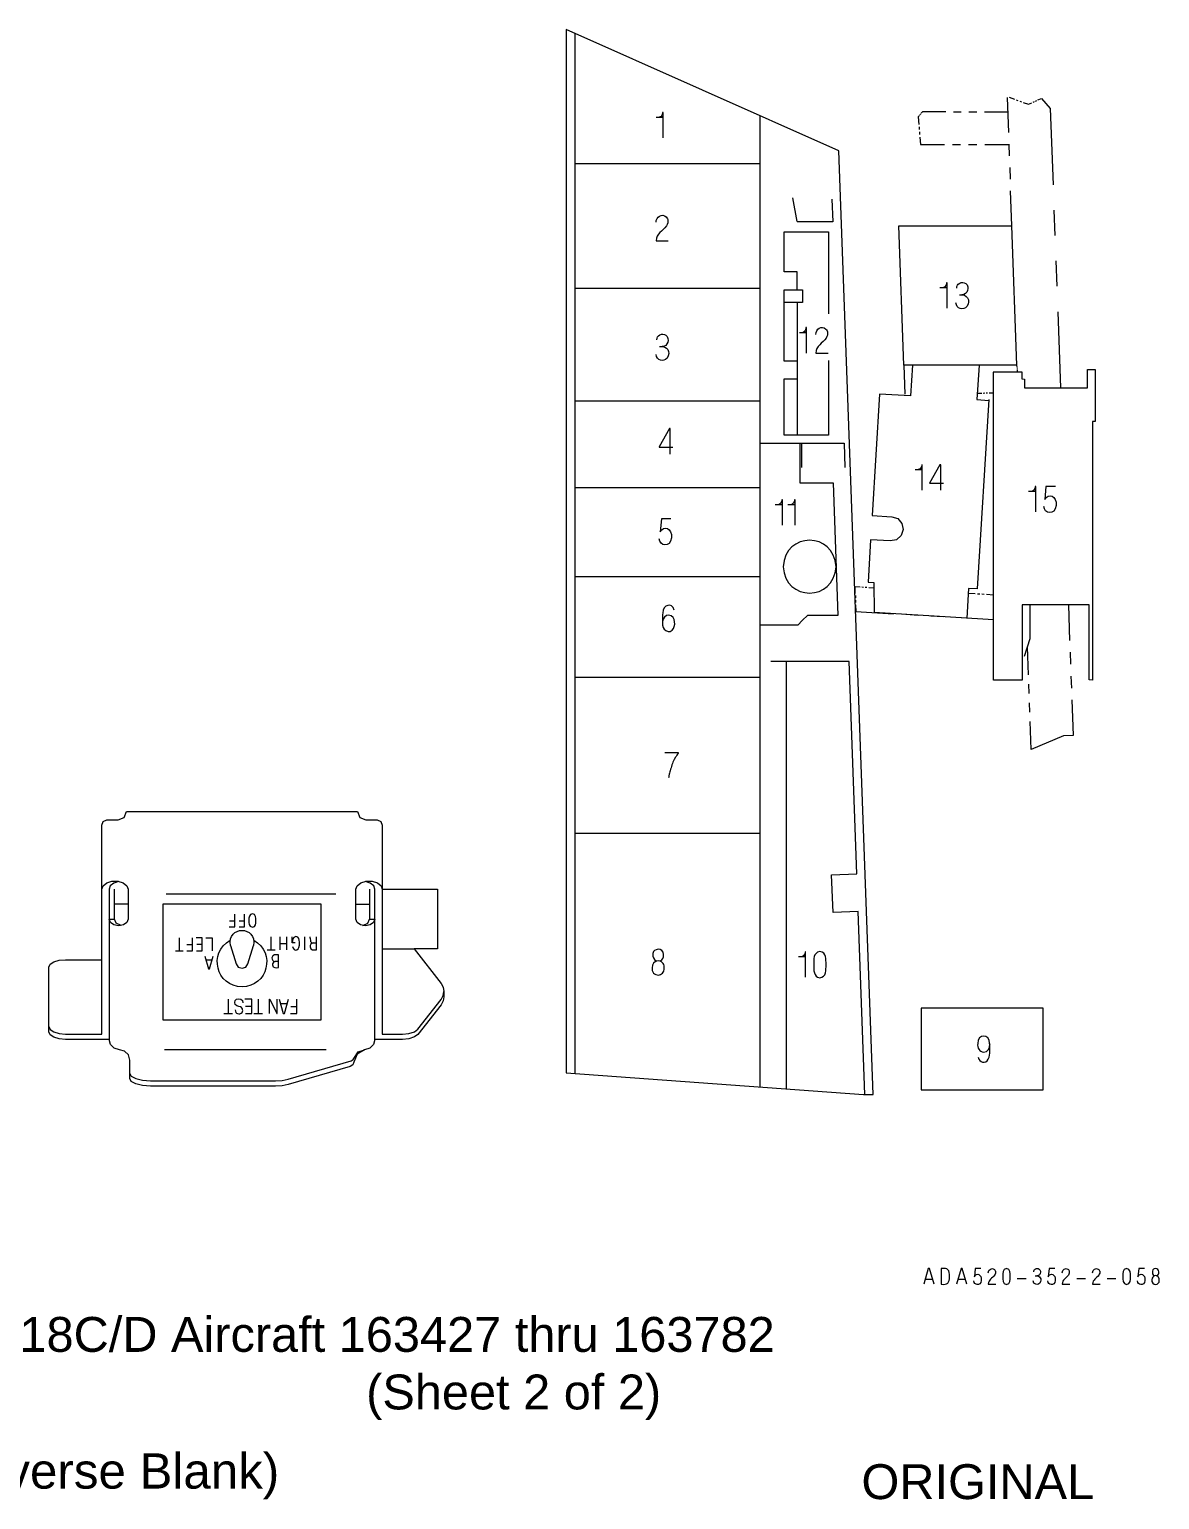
# Model space of a CAD drawing. Header units: millimetres. Extents: x 0.4 to 14.3, y 0.4 to 10.4.
# Drawn here: x 10.67 to 14.208, y 0.409 to 5.012 of the extents above; entities that cross this region are included whole.
import ezdxf

# ---------------------------------------------------------------- set-up
doc = ezdxf.new("R2010")
doc.units = ezdxf.units.MM
doc.layers.add('PDF_Geometry', color=7, linetype='Continuous')
doc.layers.add('PDF_Text', color=7, linetype='Continuous', true_color=0x231f20)
doc.styles.add('PDF Arial', font='arial.ttf')

msp = doc.modelspace()

# ---------------------------------------------------------------- linework, layer by layer
at = {"layer": 'PDF_Geometry', "lineweight": 15}
for points in [[(13.2034, 4.6315), (12.35, 5.0116), (12.35, 1.7451), (13.2808, 1.6776), (13.3112, 1.6776)], [(11.0876, 1.911), (11.5836, 1.911), (11.5836, 2.2733), (11.0876, 2.2733)], [(13.461, 1.9476), (13.461, 1.6917), (13.8436, 1.6917), (13.8436, 1.9476)]]:
    msp.add_lwpolyline(points, close=True, dxfattribs=at)
for points in [[(12.3782, 1.743), (12.3782, 4.9991)], [(13.7307, 4.7988), (13.7347, 4.6893)], [(13.7371, 4.799), (13.7534, 4.7931)], [(13.7588, 4.7911), (13.7643, 4.7891)], [(13.7697, 4.7872), (13.7751, 4.7852)], [(13.8194, 4.7874), (13.8231, 4.789)], [(13.8269, 4.7907), (13.8382, 4.7958), (13.8653, 4.7642), (13.8741, 4.5256)], [(12.654, 4.6721), (12.654, 4.7517), (12.6522, 4.7517), (12.6522, 4.7479), (12.6512, 4.7451), (12.6494, 4.7423), (12.6475, 4.7395), (12.6447, 4.7376), (12.641, 4.7357), (12.6316, 4.7357)], [(12.9566, 4.7414), (12.9566, 1.7011)], [(13.4558, 4.7422), (13.4523, 4.7381), (13.454, 4.7143)], [(13.4582, 4.745), (13.457, 4.7436)], [(13.4606, 4.7478), (13.4594, 4.7464)], [(13.5381, 4.7533), (13.4653, 4.7533), (13.4618, 4.7491)], [(13.5624, 4.7533), (13.5867, 4.7533)], [(13.6109, 4.7533), (13.6352, 4.7533)], [(13.6595, 4.7533), (13.7323, 4.7533)], [(13.7806, 4.7832), (13.7969, 4.7773), (13.8081, 4.7823)], [(13.8119, 4.784), (13.8156, 4.7857)], [(12.654, 4.7357), (12.6372, 4.7357)], [(13.4546, 4.7064), (13.4552, 4.6985)], [(13.4558, 4.6905), (13.4564, 4.6826)], [(13.457, 4.6747), (13.4588, 4.6509), (13.5344, 4.6509)], [(13.5596, 4.6509), (13.5848, 4.6509)], [(13.61, 4.6509), (13.6352, 4.6509)], [(13.6604, 4.6509), (13.7361, 4.6509)], [(13.736, 4.6528), (13.7373, 4.6163)], [(12.3782, 4.5921), (12.9566, 4.5921)], [(13.7387, 4.5797), (13.74, 4.5432)], [(13.0729, 4.4103), (13.0598, 4.4843)], [(13.1822, 4.4801), (13.1848, 4.4092), (13.0731, 4.4092)], [(13.7615, 3.9543), (13.7613, 3.9602), (13.4073, 3.9602), (13.3914, 4.3972), (13.7453, 4.3972), (13.7413, 4.5067)], [(12.6634, 4.4247), (12.6653, 4.4219), (12.6671, 4.4191), (12.6681, 4.4163), (12.6681, 4.406), (12.6662, 4.4013), (12.6643, 4.3966)], [(13.877, 4.446), (13.8799, 4.3665)], [(13.0729, 4.1968), (13.0729, 4.2527), (13.0327, 4.2527), (13.0327, 4.3776), (13.1718, 4.3776), (13.1718, 4.1209)], [(13.7442, 4.3972), (13.7602, 3.9602)], [(12.6316, 4.3498), (12.6699, 4.3498)], [(13.8828, 4.2869), (13.8857, 4.2074)], [(12.3782, 4.2012), (12.9566, 4.2012)], [(13.0729, 3.9734), (13.0327, 3.9734), (13.0327, 4.1968), (13.0903, 4.1968), (13.0903, 4.1565), (13.0327, 4.1565)], [(13.5427, 4.1387), (13.5427, 4.2183), (13.5408, 4.2183), (13.5408, 4.2146), (13.5399, 4.2117), (13.538, 4.2089), (13.5361, 4.2061), (13.5333, 4.2043), (13.5296, 4.2024), (13.5202, 4.2024)], [(13.5427, 4.2024), (13.5258, 4.2024)], [(13.0729, 4.1565), (13.0729, 3.7416)], [(13.8886, 4.1278), (13.8973, 3.8892)], [(13.1025, 3.9986), (13.1025, 4.0782), (13.1007, 4.0782), (13.1007, 4.0745), (13.0997, 4.0717), (13.0978, 4.0688), (13.096, 4.066), (13.0932, 4.0642), (13.0894, 4.0623), (13.0801, 4.0623)], [(13.1025, 4.0623), (13.0857, 4.0623)], [(13.1634, 4.0735), (13.1652, 4.0707), (13.1671, 4.0679), (13.168, 4.0651), (13.168, 4.0548), (13.1662, 4.0501), (13.1643, 4.0454)], [(13.1718, 3.9757), (13.1718, 3.7416), (13.0327, 3.7416), (13.0327, 3.9176), (13.0729, 3.9176)], [(13.1316, 3.9986), (13.1699, 3.9986)], [(13.4338, 3.9602), (13.428, 3.8642), (13.3308, 3.8701), (13.3077, 3.4901), (13.3691, 3.4863), (13.3878, 3.4801), (13.4008, 3.4653), (13.4048, 3.446), (13.3985, 3.4273), (13.3838, 3.4142), (13.3645, 3.4103), (13.3031, 3.414), (13.295, 3.281), (13.3131, 3.2799), (13.3142, 3.186)], [(13.4073, 3.9602), (13.4107, 3.8693)], [(13.6425, 3.9602), (13.636, 3.8527), (13.6728, 3.8505)], [(13.7778, 3.9165), (13.7778, 3.9388), (13.6871, 3.9388)], [(13.7778, 3.9175), (13.7851, 3.9165), (13.7851, 3.8892), (13.9816, 3.8892), (13.9816, 3.9466), (14.0058, 3.9466), (14.0058, 3.784), (13.9979, 3.784), (13.9979, 2.9748), (13.987, 2.9751), (13.987, 3.2108), (13.7778, 3.2108), (13.7778, 2.9749), (13.7101, 2.9749), (13.6877, 2.9749), (13.6877, 3.9388)], [(13.7616, 3.9524), (13.7616, 3.9505)], [(13.7617, 3.9485), (13.7618, 3.9466)], [(13.7618, 3.9446), (13.7621, 3.9388)], [(13.6372, 3.8727), (13.651, 3.8732)], [(13.6556, 3.8733), (13.6602, 3.8735)], [(13.6648, 3.8737), (13.6694, 3.8738)], [(13.6739, 3.874), (13.6877, 3.8745)], [(12.3782, 3.8494), (12.9566, 3.8494)], [(13.6729, 3.8527), (13.6369, 3.2601), (13.6095, 3.2618), (13.6038, 3.1683)], [(12.6761, 3.6825), (12.6761, 3.7621), (12.6733, 3.7621), (12.6415, 3.705), (12.6415, 3.7041), (12.6845, 3.7041)], [(12.9566, 3.7166), (13.2201, 3.7166), (13.2229, 3.6403)], [(13.0816, 3.7166), (13.0816, 3.5925), (13.1857, 3.5925), (13.2002, 3.1775), (13.1055, 3.1775), (13.0903, 3.1623), (13.0751, 3.147), (12.9566, 3.147)], [(13.087, 3.7166), (13.087, 3.6403)], [(13.4649, 3.5692), (13.4649, 3.6488), (13.463, 3.6488), (13.463, 3.6451), (13.4621, 3.6423), (13.4602, 3.6395), (13.4584, 3.6366), (13.4556, 3.6348), (13.4518, 3.6329), (13.4425, 3.6329)], [(13.5224, 3.5692), (13.5224, 3.6488), (13.5196, 3.6488), (13.4879, 3.5917), (13.4879, 3.5908), (13.5308, 3.5908)], [(13.4649, 3.6329), (13.4481, 3.6329)], [(12.3782, 3.5778), (12.9566, 3.5778)], [(13.8199, 3.5013), (13.8199, 3.5809), (13.818, 3.5809), (13.818, 3.5772), (13.8171, 3.5743), (13.8152, 3.5715), (13.8133, 3.5687), (13.8105, 3.5669), (13.8068, 3.565), (13.7974, 3.565)], [(13.8199, 3.565), (13.803, 3.565)], [(13.8818, 3.5809), (13.8519, 3.5809), (13.8482, 3.5397)], [(13.0273, 3.4599), (13.0273, 3.5394), (13.0254, 3.5394), (13.0254, 3.5357), (13.0245, 3.5329), (13.0226, 3.5301), (13.0207, 3.5273), (13.0179, 3.5254), (13.0142, 3.5235), (13.0048, 3.5235)], [(13.0273, 3.5235), (13.0104, 3.5235)], [(13.0665, 3.4599), (13.0665, 3.5394), (13.0647, 3.5394), (13.0647, 3.5357), (13.0637, 3.5329), (13.0619, 3.5301), (13.06, 3.5273), (13.0572, 3.5254), (13.0534, 3.5235), (13.0441, 3.5235)], [(13.0665, 3.5235), (13.0497, 3.5235)], [(12.678, 3.4797), (12.6481, 3.4797), (12.6443, 3.4385)], [(12.3782, 3.2995), (12.9566, 3.2995)], [(13.255, 3.2463), (13.2543, 3.2676), (13.2703, 3.2666)], [(13.2553, 3.2392), (13.2555, 3.2321)], [(13.2558, 3.225), (13.2561, 3.2179)], [(13.2757, 3.2662), (13.2811, 3.2659)], [(13.2865, 3.2656), (13.2918, 3.2653)], [(13.2972, 3.2649), (13.3133, 3.264)], [(13.6302, 3.2446), (13.6086, 3.2459)], [(13.6445, 3.2437), (13.6373, 3.2442)], [(13.6589, 3.2429), (13.6517, 3.2433)], [(13.6877, 3.2411), (13.6661, 3.2424)], [(13.2563, 3.2108), (13.2571, 3.1895), (13.3745, 3.1823)], [(13.3141, 3.1871), (13.6039, 3.1694)], [(13.4528, 3.1775), (13.4137, 3.1799)], [(13.8014, 3.2108), (13.8014, 3.1042), (13.7839, 3.0489)], [(13.9221, 3.2108), (13.9261, 3.099)], [(13.5311, 3.1728), (13.492, 3.1751)], [(13.6877, 3.1632), (13.5703, 3.1704)], [(13.7934, 3.0791), (13.7966, 2.9915)], [(13.9275, 3.0618), (13.9289, 3.0245)], [(13.2854, 1.6772), (13.2645, 2.2503), (13.1854, 2.2474), (13.1811, 2.365), (13.2602, 2.3679), (13.2359, 3.0327), (12.9913, 3.0327)], [(13.0392, 3.0327), (13.0392, 1.6951)], [(12.3782, 2.9837), (12.9566, 2.9837)], [(13.7977, 2.9623), (13.7988, 2.9331)], [(13.9302, 2.9873), (13.9316, 2.95)], [(13.7998, 2.9039), (13.8009, 2.8748)], [(13.9329, 2.9128), (13.937, 2.801), (13.9064, 2.7999), (13.8052, 2.7579), (13.802, 2.8455)], [(12.6588, 2.7482), (12.7008, 2.7482), (12.7008, 2.7454), (12.699, 2.7426), (12.6962, 2.7398), (12.6943, 2.7361), (12.6924, 2.7333), (12.6887, 2.7267)], [(12.6756, 2.6911), (12.6747, 2.6874), (12.6737, 2.6837), (12.6728, 2.6799), (12.6719, 2.6752), (12.6719, 2.6724), (12.6709, 2.6687)], [(10.9493, 2.3447), (10.9339, 2.3394), (10.9234, 2.3306), (10.9196, 2.3199), (10.9196, 1.8502), (10.7827, 1.8502), (10.7629, 1.8519), (10.7462, 1.857), (10.735, 1.8645), (10.7311, 1.8734), (10.7311, 2.0763), (10.735, 2.0853), (10.7462, 2.0928), (10.7629, 2.0979), (10.7827, 2.0996), (10.8964, 2.0996), (10.8964, 2.5211), (10.9011, 2.5325), (10.9125, 2.5373), (10.9481, 2.5373), (10.9663, 2.5448), (10.9739, 2.5632), (11.6973, 2.5632), (11.7048, 2.5448), (11.7231, 2.5373), (11.7586, 2.5373), (11.77, 2.5325), (11.7747, 2.5211), (11.7747, 2.3199), (11.9478, 2.3199), (11.9478, 2.1335), (11.8742, 2.1335)], [(12.3782, 2.4958), (12.9566, 2.4958)], [(10.8964, 2.3199), (10.9005, 2.3311), (10.912, 2.3401), (10.9285, 2.3451), (10.9469, 2.3451), (10.9635, 2.3401), (10.975, 2.3311), (10.9791, 2.3199), (10.9791, 2.2267), (10.9751, 2.2164), (10.9642, 2.2088), (10.9493, 2.206), (10.9345, 2.2088), (10.9236, 2.2164), (10.9196, 2.2267), (10.9362, 2.2267), (10.9362, 2.3199)], [(11.6288, 2.3043), (11.0983, 2.3043)], [(11.735, 2.3199), (11.735, 2.2267), (11.7515, 2.2267), (11.7475, 2.2164), (11.7366, 2.2088), (11.7218, 2.206), (11.7069, 2.2088), (11.6961, 2.2164), (11.6921, 2.2267), (11.6921, 2.3199), (11.6962, 2.3311), (11.7076, 2.3401), (11.7242, 2.3451), (11.7426, 2.3451), (11.7592, 2.3401), (11.7707, 2.3311), (11.7747, 2.3199), (11.7747, 1.8667), (11.8376, 1.8667), (11.8582, 1.8687), (11.8754, 1.8742), (11.8863, 1.8823), (11.9587, 1.9752), (11.9651, 1.987), (11.9673, 2.0001), (11.9673, 1.9836), (11.9651, 1.9704), (11.9587, 1.9587), (11.8863, 1.8657), (11.8754, 1.8576), (11.8582, 1.8521), (11.8376, 1.8502), (11.7515, 1.8502), (11.7515, 2.3199), (11.7478, 2.3306), (11.7372, 2.3394), (11.7218, 2.3447)], [(10.9791, 2.2733), (10.9362, 2.2733)], [(11.6921, 2.2733), (11.735, 2.2733)], [(10.9576, 2.2068), (10.9421, 2.2143), (10.9362, 2.2267)], [(11.2955, 2.202), (11.3132, 2.202), (11.3132, 2.242)], [(11.3132, 2.2206), (11.296, 2.2206)], [(11.3262, 2.202), (11.3439, 2.202), (11.3439, 2.242)], [(11.3439, 2.2206), (11.3267, 2.2206)], [(11.7135, 2.2068), (11.729, 2.2143), (11.735, 2.2267)], [(11.1393, 2.1675), (11.1393, 2.1275)], [(11.163, 2.1275), (11.1806, 2.1275), (11.1806, 2.1675)], [(11.1932, 2.1275), (11.2113, 2.1275), (11.2113, 2.1675), (11.1918, 2.1675)], [(11.2225, 2.1675), (11.242, 2.1675), (11.242, 2.1275)], [(11.4263, 2.1706), (11.4263, 2.1306)], [(11.455, 2.1306), (11.455, 2.1706)], [(11.4763, 2.1306), (11.4763, 2.1706)], [(11.5022, 2.1524), (11.4924, 2.1524), (11.4924, 2.171)], [(11.5318, 2.1306), (11.5318, 2.1706)], [(11.5479, 2.1706), (11.5483, 2.1696), (11.5483, 2.1683), (11.5488, 2.1673), (11.5497, 2.1585), (11.5497, 2.1566), (11.5507, 2.1552), (11.5516, 2.1543), (11.553, 2.1534), (11.5544, 2.1524), (11.5558, 2.1524), (11.5572, 2.152), (11.5688, 2.152)], [(11.5688, 2.1306), (11.5688, 2.1706)], [(11.1272, 2.1275), (11.1518, 2.1275)], [(11.1806, 2.1461), (11.1634, 2.1461)], [(11.2113, 2.1466), (11.1937, 2.1466)], [(11.2999, 2.1435), (11.317, 2.0866), (11.324, 2.0766), (11.3356, 2.0727), (11.3471, 2.0766), (11.3541, 2.0866), (11.3712, 2.1435)], [(11.4142, 2.1306), (11.4389, 2.1306)], [(11.4763, 2.1496), (11.455, 2.1496)], [(11.7747, 2.1335), (11.8742, 2.1335), (11.9587, 2.025), (11.9651, 2.0133), (11.9673, 2.0001)], [(13.0998, 2.0444), (13.0998, 2.124), (13.0979, 2.124), (13.0979, 2.1203), (13.097, 2.1175), (13.0951, 2.1146), (13.0932, 2.1118), (13.0904, 2.11), (13.0867, 2.1081), (13.0773, 2.1081)], [(10.7311, 1.89), (10.735, 1.8811), (10.7462, 1.8735), (10.7629, 1.8685), (10.7827, 1.8667), (10.8964, 1.8667), (10.8964, 2.0996)], [(11.2192, 2.1111), (11.2308, 2.0711), (11.234, 2.0711), (11.2456, 2.1111)], [(11.2419, 2.0981), (11.2229, 2.0981)], [(11.4502, 2.0937), (11.4395, 2.0937), (11.4381, 2.0937), (11.4367, 2.0933), (11.4349, 2.0923), (11.4335, 2.0909), (11.4326, 2.0895)], [(11.4502, 2.0746), (11.4502, 2.1147)], [(13.0998, 2.1081), (13.0829, 2.1081)], [(11.2921, 1.9759), (11.2921, 1.9314)], [(11.3461, 1.9314), (11.3662, 1.9314), (11.3662, 1.9759), (11.3446, 1.9759)], [(11.3662, 1.9526), (11.3466, 1.9526)], [(11.386, 1.9759), (11.386, 1.9314)], [(11.4219, 1.9314), (11.4219, 1.9759), (11.4224, 1.9759), (11.4446, 1.9314), (11.4457, 1.9314), (11.4457, 1.9759)], [(11.452, 1.9759), (11.4649, 1.9314), (11.4685, 1.9314), (11.4814, 1.9759)], [(11.4773, 1.9614), (11.4561, 1.9614)], [(11.4878, 1.9314), (11.5074, 1.9314), (11.5074, 1.9759)], [(11.5074, 1.9521), (11.4883, 1.9521)], [(11.2787, 1.9314), (11.3061, 1.9314)], [(11.3726, 1.9314), (11.3999, 1.9314)], [(11.7515, 1.8502), (11.7472, 1.834), (11.7353, 1.8221), (11.7192, 1.8178), (11.6964, 1.8039), (11.6859, 1.7792), (11.6822, 1.7704), (11.6743, 1.7652), (11.4803, 1.7091), (11.4613, 1.7052), (11.4399, 1.7039), (11.0488, 1.7039), (11.0241, 1.7057), (11.0031, 1.7107), (10.9891, 1.7183), (10.9842, 1.7272), (10.9842, 1.7855), (10.9799, 1.8016), (10.9681, 1.8135), (10.9519, 1.8178), (10.9358, 1.8221), (10.924, 1.834), (10.9196, 1.8502)], [(10.9842, 1.7438), (10.9891, 1.7349), (11.0031, 1.7273), (11.0241, 1.7223), (11.0488, 1.7205), (11.4399, 1.7205), (11.4613, 1.7218), (11.4803, 1.7256), (11.6769, 1.7826), (11.684, 1.7868), (11.688, 1.7939), (11.6996, 1.8111), (11.7192, 1.8178)], [(11.5986, 1.8178), (11.0927, 1.8178)], [(13.6755, 1.8377), (13.6765, 1.8348)], [(13.5019, 1.0838), (13.4876, 1.1329), (13.4836, 1.1329), (13.4693, 1.0838)], [(13.5237, 1.1329), (13.5237, 1.0838)], [(13.6043, 1.0838), (13.5901, 1.1329), (13.5861, 1.1329), (13.5718, 1.0838)], [(13.6485, 1.1324), (13.6302, 1.1324), (13.6279, 1.1073)], [(13.6908, 1.1295), (13.692, 1.1278), (13.6931, 1.1261), (13.6937, 1.1244), (13.6937, 1.1181), (13.6926, 1.1153), (13.6914, 1.1124)], [(13.8798, 1.1324), (13.8616, 1.1324), (13.8593, 1.1073)], [(13.9222, 1.1295), (13.9234, 1.1278), (13.9245, 1.1261), (13.9251, 1.1244), (13.9251, 1.1181), (13.9239, 1.1153), (13.9228, 1.1124)], [(14.0173, 1.1295), (14.0184, 1.1278), (14.0196, 1.1261), (14.0201, 1.1244), (14.0201, 1.1181), (14.019, 1.1153), (14.0179, 1.1124)], [(14.1604, 1.1324), (14.1422, 1.1324), (14.1399, 1.1073)], [(13.4739, 1.0998), (13.4973, 1.0998)], [(13.5764, 1.0998), (13.5998, 1.0998)], [(13.6714, 1.0838), (13.6948, 1.0838)], [(13.7619, 1.1021), (13.7899, 1.1021)], [(13.9028, 1.0838), (13.9262, 1.0838)], [(13.9481, 1.1021), (13.976, 1.1021)], [(13.9979, 1.0838), (14.0213, 1.0838)], [(14.0431, 1.1021), (14.0711, 1.1021)]]:
    msp.add_lwpolyline(points, dxfattribs=at)
for points in [[(12.6316, 4.4078), (12.6315, 4.4248), (12.6494, 4.4377), (12.6634, 4.4247)], [(12.6643, 4.3966), (12.6521, 4.3797), (12.6324, 4.3728), (12.6316, 4.3498)], [(13.5728, 4.2015), (13.5731, 4.21), (13.5747, 4.2133), (13.5821, 4.2174)], [(13.5821, 4.2174), (13.5875, 4.2213), (13.5954, 4.2193), (13.6008, 4.2164)], [(13.6008, 4.2164), (13.6141, 4.2055), (13.6071, 4.1798), (13.5887, 4.1809)], [(13.6045, 4.1444), (13.5928, 4.1302), (13.5715, 4.1377), (13.57, 4.1556)], [(13.5812, 4.1809), (13.6057, 4.1841), (13.6171, 4.1637), (13.6045, 4.1444)], [(12.6344, 4.0397), (12.6347, 4.0483), (12.6364, 4.0516), (12.6438, 4.0556)], [(12.6438, 4.0556), (12.6491, 4.0596), (12.6571, 4.0575), (12.6624, 4.0547)], [(12.6624, 4.0547), (12.6757, 4.0437), (12.6688, 4.018), (12.6503, 4.0191)], [(13.1316, 4.0567), (13.1315, 4.0736), (13.1493, 4.0865), (13.1634, 4.0735)], [(12.6428, 4.0191), (12.6674, 4.0223), (12.6788, 4.0019), (12.6662, 3.9826)], [(13.1643, 4.0454), (13.1522, 4.0286), (13.1323, 4.0216), (13.1316, 3.9986)], [(12.6662, 3.9826), (12.6544, 3.9684), (12.6331, 3.9759), (12.6316, 3.9938)], [(13.8482, 3.5397), (13.8592, 3.5623), (13.887, 3.5524), (13.8837, 3.521)], [(13.8837, 3.521), (13.8803, 3.4888), (13.8455, 3.4958), (13.8454, 3.5182)], [(12.6443, 3.4385), (12.6553, 3.461), (12.6832, 3.4512), (12.6798, 3.4197)], [(12.6798, 3.4197), (12.6764, 3.3875), (12.6417, 3.3945), (12.6415, 3.4169)], [(13.1948, 3.3298), (13.1895, 3.4398), (13.0349, 3.4398), (13.0296, 3.3298)], [(13.0296, 3.3298), (13.0349, 3.2199), (13.1895, 3.2199), (13.1948, 3.3298)], [(12.6524, 3.1851), (12.6521, 3.1706), (12.6467, 3.138), (12.6617, 3.1298)], [(12.6645, 3.1766), (12.6536, 3.1724), (12.652, 3.1595), (12.6515, 3.1495)], [(12.6879, 3.1935), (12.6824, 3.2208), (12.6527, 3.2098), (12.6524, 3.1851)], [(12.6879, 3.1645), (12.6864, 3.1732), (12.6733, 3.181), (12.6645, 3.1766)], [(12.6617, 3.1298), (12.684, 3.1169), (12.6951, 3.1476), (12.6879, 3.1645)], [(12.6887, 2.7267), (12.6818, 2.714), (12.6798, 2.7043), (12.6756, 2.6911)], [(11.3569, 2.2234), (11.3573, 2.214), (11.3563, 2.2029), (11.3681, 2.2011)], [(11.3681, 2.2434), (11.3573, 2.2418), (11.3574, 2.2323), (11.3569, 2.2234)], [(11.3792, 2.2211), (11.3789, 2.2304), (11.3797, 2.2417), (11.3681, 2.2434)], [(11.3681, 2.2011), (11.3791, 2.2028), (11.3787, 2.212), (11.3792, 2.2211)], [(11.2999, 2.1435), (11.2875, 2.2071), (11.3836, 2.2071), (11.3712, 2.1435)], [(11.5041, 2.172), (11.4934, 2.1703), (11.4934, 2.1612), (11.4929, 2.1524)], [(11.5152, 2.1547), (11.5143, 2.1631), (11.514, 2.1702), (11.5041, 2.172)], [(11.3356, 2.0145), (11.2546, 2.0165), (11.2285, 2.1205), (11.2989, 2.1605)], [(11.3722, 2.1605), (11.4426, 2.1205), (11.4166, 2.0165), (11.3356, 2.0145)], [(11.4934, 2.1413), (11.4974, 2.1222), (11.5187, 2.1265), (11.5152, 2.1547)], [(11.5595, 2.152), (11.5529, 2.1523), (11.5473, 2.1457), (11.5488, 2.1394)], [(11.5488, 2.1394), (11.5495, 2.1279), (11.5609, 2.1309), (11.5688, 2.1306)], [(12.6219, 2.1188), (12.6216, 2.1073), (12.6215, 2.1009), (12.6331, 2.0954)], [(12.6378, 2.1328), (12.6281, 2.1294), (12.6242, 2.1299), (12.6219, 2.1188)], [(12.6546, 2.116), (12.6557, 2.1263), (12.6468, 2.1317), (12.6378, 2.1328)], [(13.144, 2.1249), (13.1229, 2.1214), (13.1259, 2.1006), (13.1253, 2.0838)], [(13.1636, 2.0838), (13.163, 2.1008), (13.1659, 2.1223), (13.144, 2.1249)], [(11.4293, 2.1049), (11.4287, 2.0997), (11.4339, 2.0928), (11.4395, 2.0937)], [(11.4502, 2.1147), (11.4403, 2.115), (11.4313, 2.1165), (11.4293, 2.1049)], [(11.4326, 2.0895), (11.4311, 2.0877), (11.4304, 2.0854), (11.4307, 2.083)], [(11.4307, 2.083), (11.4331, 2.072), (11.4408, 2.0749), (11.4502, 2.0746)], [(12.6191, 2.0739), (12.617, 2.0619), (12.6275, 2.0507), (12.6387, 2.0514)], [(12.6378, 2.0963), (12.6247, 2.0941), (12.6197, 2.0865), (12.6191, 2.0739)], [(12.6574, 2.0701), (12.6579, 2.0843), (12.6533, 2.0945), (12.6378, 2.0963)], [(12.6434, 2.0954), (12.6532, 2.1), (12.6551, 2.1055), (12.6546, 2.116)], [(13.1253, 2.0838), (13.1254, 2.0679), (13.1236, 2.0461), (13.144, 2.0426)], [(13.144, 2.0426), (13.1651, 2.0451), (13.1635, 2.0678), (13.1636, 2.0838)], [(12.6387, 2.0514), (12.6473, 2.0506), (12.6587, 2.0612), (12.6574, 2.0701)], [(11.3186, 1.9759), (11.3286, 1.9799), (11.3389, 1.9762), (11.3382, 1.964)], [(11.3196, 1.9552), (11.3112, 1.9589), (11.3097, 1.9718), (11.3186, 1.9759)], [(11.3145, 1.9423), (11.3131, 1.93), (11.3285, 1.9264), (11.3356, 1.9345)], [(11.3367, 1.9459), (11.3344, 1.9537), (11.3285, 1.952), (11.3196, 1.9552)], [(11.3356, 1.9345), (11.3384, 1.9383), (11.3381, 1.9417), (11.3367, 1.9459)], [(13.6755, 1.8386), (13.677, 1.8667), (13.6376, 1.8699), (13.6382, 1.8367)], [(13.6382, 1.8367), (13.637, 1.8244), (13.643, 1.8106), (13.6568, 1.8105)], [(13.6568, 1.8105), (13.6727, 1.8106), (13.6746, 1.8226), (13.6765, 1.8348)], [(13.6709, 1.788), (13.6768, 1.7964), (13.6751, 1.8039), (13.6765, 1.8133)], [(13.6765, 1.8133), (13.676, 1.8201), (13.6775, 1.8328), (13.6755, 1.8386)], [(13.64, 1.7946), (13.6422, 1.776), (13.664, 1.7733), (13.6709, 1.788)], [(13.55, 1.1073), (13.5493, 1.1279), (13.5468, 1.1354), (13.5237, 1.1329)], [(13.5237, 1.0838), (13.5441, 1.0811), (13.5498, 1.0884), (13.55, 1.1073)], [(13.6279, 1.1073), (13.6346, 1.121), (13.6516, 1.115), (13.6496, 1.0958)], [(13.6714, 1.1192), (13.6714, 1.1296), (13.6823, 1.1374), (13.6908, 1.1295)], [(13.6914, 1.1124), (13.684, 1.1021), (13.6719, 1.0979), (13.6714, 1.0838)], [(13.7281, 1.1329), (13.7152, 1.1308), (13.7171, 1.1181), (13.7167, 1.1078)], [(13.7167, 1.1078), (13.7168, 1.0981), (13.7157, 1.0848), (13.7281, 1.0827)], [(13.7401, 1.1078), (13.7397, 1.1182), (13.7415, 1.1313), (13.7281, 1.1329)], [(13.7281, 1.0827), (13.741, 1.0842), (13.7401, 1.0981), (13.7401, 1.1078)], [(13.8135, 1.1221), (13.8136, 1.1273), (13.8147, 1.1294), (13.8192, 1.1318)], [(13.8186, 1.1095), (13.8336, 1.1115), (13.8405, 1.0991), (13.8329, 1.0873)], [(13.8192, 1.1318), (13.8224, 1.1342), (13.8273, 1.133), (13.8306, 1.1312)], [(13.8306, 1.1312), (13.8387, 1.1246), (13.8344, 1.1088), (13.8232, 1.1095)], [(13.8593, 1.1073), (13.866, 1.121), (13.883, 1.115), (13.881, 1.0958)], [(13.9028, 1.1192), (13.9027, 1.1296), (13.9137, 1.1374), (13.9222, 1.1295)], [(13.9228, 1.1124), (13.9153, 1.1021), (13.9033, 1.0979), (13.9028, 1.0838)], [(13.9979, 1.1192), (13.9978, 1.1296), (14.0087, 1.1374), (14.0173, 1.1295)], [(14.0179, 1.1124), (14.0104, 1.1021), (13.9984, 1.0979), (13.9979, 1.0838)], [(14.1043, 1.1329), (14.0915, 1.1308), (14.0933, 1.1181), (14.0929, 1.1078)], [(14.0929, 1.1078), (14.093, 1.0982), (14.0919, 1.0848), (14.1043, 1.0827)], [(14.1163, 1.1078), (14.116, 1.1182), (14.1178, 1.1313), (14.1043, 1.1329)], [(14.1043, 1.0827), (14.1173, 1.0842), (14.1163, 1.0981), (14.1163, 1.1078)], [(14.1399, 1.1073), (14.1466, 1.121), (14.1636, 1.115), (14.1616, 1.0958)], [(14.1948, 1.1107), (14.1868, 1.1093), (14.1838, 1.1047), (14.1834, 1.097)], [(14.1851, 1.1244), (14.185, 1.1173), (14.1849, 1.1135), (14.192, 1.1101)], [(14.1948, 1.1329), (14.1889, 1.1309), (14.1865, 1.1312), (14.1851, 1.1244)], [(14.2051, 1.1227), (14.2058, 1.129), (14.2004, 1.1322), (14.1948, 1.1329)], [(14.2068, 1.0947), (14.2071, 1.1034), (14.2043, 1.1095), (14.1948, 1.1107)], [(14.1983, 1.1101), (14.2043, 1.1129), (14.2054, 1.1162), (14.2051, 1.1227)], [(13.6496, 1.0958), (13.6475, 1.0762), (13.6263, 1.0804), (13.6262, 1.0941)], [(13.8329, 1.0873), (13.8257, 1.0786), (13.8127, 1.0832), (13.8117, 1.0941)], [(13.881, 1.0958), (13.8789, 1.0762), (13.8576, 1.0804), (13.8576, 1.0941)], [(14.1616, 1.0958), (14.1595, 1.0762), (14.1382, 1.0805), (14.1382, 1.0941)], [(14.1834, 1.097), (14.1821, 1.0897), (14.1885, 1.0828), (14.1954, 1.0833)], [(14.1954, 1.0833), (14.2007, 1.0828), (14.2076, 1.0892), (14.2068, 1.0947)]]:
    msp.add_open_spline(points, degree=3, dxfattribs=at)

# ---------------------------------------------------------------- texts
at = {"layer": 'PDF_Text', "attachment_point": 7, "style": 'PDF Arial'}
for s, insert, char_height in [('Figure FO-3. Front Cockpit F/A-18C/D Aircraft 163427 thru 163782', (8.4961, 0.8391), 0.10912), ('(Sheet 2 of 2)', (11.7241, 0.6589), 0.10912), ('FO-13 (Reverse Blank)', (9.8663, 0.4107), 0.110431), ('ORIGINAL', (13.2744, 0.4095), 0.10912)]:
    msp.add_mtext(s, dxfattribs=dict(at, insert=insert, char_height=char_height))

doc.saveas('drawing.dxf')
